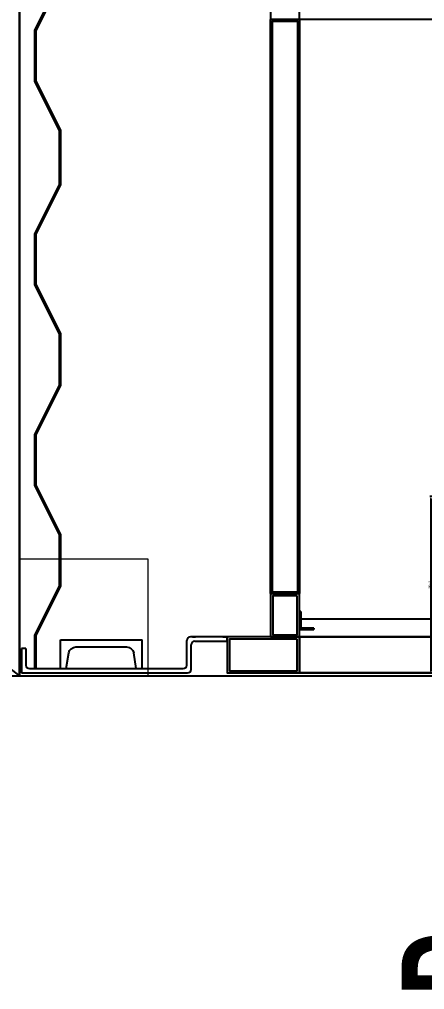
# Model space of a CAD drawing. Extents: x 758840 to 1108724, y -102573 to 143521.
# Drawn here: x 852477 to 853039, y 119347 to 120691 of the extents above; entities that cross this region are included whole.
import ezdxf

# ---------------------------------------------------------------- set-up
doc = ezdxf.new("R2010")
doc.units = 0
doc.header["$LTSCALE"] = 1000
doc.header["$MEASUREMENT"] = 0
for name, color, linetype, lineweight in [('GEN-DC AM_8', 8, 'Continuous', 25), ('GEN-DC 标注', 8, 'Continuous', 0), ('GEN-DC 细实线', 8, 'Continuous', 5)]:
    doc.layers.add(name, color=color, linetype=linetype, lineweight=lineweight)
for name, color, linetype in [('GEN-DC PARTLIST', 8, 'Continuous'), ('GEN-DC 虚线', 8, 'Continuous'), ('室外柴油发电-2层', 241, 'Continuous')]:
    doc.layers.add(name, color=color, linetype=linetype)
doc.styles.add('$0$ARCH-DC$0$STANDARD', font='gbenor.shx', dxfattribs={"bigfont": 'gbcbig.shx'})
doc.styles.add('$0$ARCH-DC$0$仅标题中使用！', font='times.ttf', dxfattribs={"width": 0.7})
doc.dimstyles.new('$0$ARCH-DC$0$ISO-25', dxfattribs={"dimtxt": 2.5, "dimasz": 2.5, "dimexe": 1.25, "dimexo": 0.625, "dimtad": 1, "dimtxsty": '$0$ARCH-DC$0$STANDARD', "dimcen": 2.5, "dimadec": 0, "dimazin": 0, "dimtfac": 1, "dimtmove": 0, "dimatfit": 3, "dimfxl": 1, "dimarcsym": 0})

# ---------------------------------------------------------------- blocks, each defined once
blk = doc.blocks.new('$0$ARCH-DC$0$内铰链柱')
at = {"color": 6}
blk.add_line((897103, -8558.4), (897103, -8552.4), dxfattribs=at)
at = {"layer": 'GEN-DC PARTLIST', "color": 6}
for p, q in [((897103, -8544.4), (897103, -8584.4)), ((897111, -8544.4), (897114.5, -8566.2)), ((897208, -8544.4), (897204.5, -8566.2)), ((897216, -8544.4), (897216, -8584.4)), ((897124.3, -8574.4), (897194.7, -8574.4)), ((897103, -8584.4), (897216, -8584.4))]:
    blk.add_line(p, q, dxfattribs=at)
for centre, start, end in [((897124.3, -8564.4), 190, 270), ((897194.7, -8564.4), 270, 350)]:
    blk.add_arc(centre, 10, start, end, dxfattribs=at)
blk = doc.blocks.new('*D515')
at = {"layer": 'Defpoints', "color": 0, "transparency": 16777216}
for p in [(8429425, -3630226.7), (8428964.6, -3630470.9), (8429152.6, -3630470.9)]:
    blk.add_point(p, dxfattribs=at)
at = {"layer": 'GEN-DC 标注', "color": 0, "lineweight": -2, "transparency": 16777216}
for p, q in [((8429424.4, -3630226.7), (8429151.4, -3630226.7)), ((8429152.6, -3630229.2), (8429152.6, -3630468.4)), ((8428965.2, -3630470.9), (8429153.9, -3630470.9))]:
    blk.add_line(p, q, dxfattribs=at)
at = {"layer": 'GEN-DC 标注', "color": 0, "transparency": 16777216}
for points in [[(8429152.2, -3630229.2), (8429153, -3630229.2), (8429152.6, -3630226.7)], [(8429152.2, -3630468.4), (8429153, -3630468.4), (8429152.6, -3630470.9)]]:
    blk.add_solid(points, dxfattribs=at)
at = {"layer": 'GEN-DC 标注', "color": 0, "transparency": 16777216, "insert": (8429150.6, -3630348.8), "char_height": 2.5, "attachment_point": 5, "rotation": 90, "style": '$0$ARCH-DC$0$STANDARD'}
blk.add_mtext('244,15', dxfattribs=at)
blk = doc.blocks.new('*D530')
at = {"layer": 'Defpoints', "color": 0, "transparency": 16777216}
for p in [(8432270.6, -3629115.3), (8428970.6, -3629565.9), (8432270.6, -3629565.9)]:
    blk.add_point(p, dxfattribs=at)
at = {"layer": 'GEN-DC 标注', "color": 0, "lineweight": -2, "transparency": 16777216}
for p, q in [((8428970.6, -3629565.3), (8428970.6, -3629114.1)), ((8428973.1, -3629115.3), (8432268.1, -3629115.3)), ((8432270.6, -3629565.3), (8432270.6, -3629114.1))]:
    blk.add_line(p, q, dxfattribs=at)
at = {"layer": 'GEN-DC 标注', "color": 0, "transparency": 16777216}
for points in [[(8428973.1, -3629114.9), (8428973.1, -3629115.7), (8428970.6, -3629115.3)], [(8432268.1, -3629114.9), (8432268.1, -3629115.7), (8432270.6, -3629115.3)]]:
    blk.add_solid(points, dxfattribs=at)
at = {"layer": 'GEN-DC 标注', "color": 0, "transparency": 16777216, "insert": (8430700.6, -3629113.4), "char_height": 2.5, "attachment_point": 5, "style": '$0$ARCH-DC$0$STANDARD'}
blk.add_mtext('3300', dxfattribs=at)
blk = doc.blocks.new('$0$ARCH-DC$0$128')
for p, q in [((645016.2, -154981.3), (645054.2, -154981.3)), ((645016.2, -154983.3), (645053.7, -154983.3)), ((645053.7, -154983.3), (645121.7, -155017.3)), ((645054.2, -154981.3), (645122.2, -155015.3)), ((645192.2, -155015.3), (645260.2, -154981.3)), ((645192.7, -155017.3), (645260.7, -154983.3)), ((645260.2, -154981.3), (645332.2, -154981.3)), ((645260.7, -154983.3), (645331.7, -154983.3)), ((645331.7, -154983.3), (645399.7, -155017.3)), ((645332.2, -154981.3), (645400.2, -155015.3)), ((645470.2, -155015.3), (645538.2, -154981.3)), ((645470.7, -155017.3), (645538.7, -154983.3)), ((645538.2, -154981.3), (645610.2, -154981.3)), ((645538.7, -154983.3), (645609.7, -154983.3)), ((645609.7, -154983.3), (645677.7, -155017.3)), ((645610.2, -154981.3), (645678.2, -155015.3)), ((645748.2, -155015.3), (645816.2, -154981.3)), ((645748.7, -155017.3), (645816.7, -154983.3)), ((645816.2, -154981.3), (645888.2, -154981.3)), ((645816.7, -154983.3), (645887.7, -154983.3)), ((645887.7, -154983.3), (645955.7, -155017.3)), ((645888.2, -154981.3), (645956.2, -155015.3)), ((646026.2, -155015.3), (646094.2, -154981.3)), ((646026.7, -155017.3), (646094.7, -154983.3)), ((645121.7, -155017.3), (645192.7, -155017.3)), ((645122.2, -155015.3), (645192.2, -155015.3)), ((645399.7, -155017.3), (645470.7, -155017.3)), ((645400.2, -155015.3), (645470.2, -155015.3)), ((645677.7, -155017.3), (645713.2, -155017.3)), ((645678.2, -155015.3), (645713.2, -155015.3)), ((645713.2, -155015.3), (645748.2, -155015.3)), ((645713.2, -155017.3), (645748.7, -155017.3)), ((645955.7, -155017.3), (646026.7, -155017.3)), ((645956.2, -155015.3), (646026.2, -155015.3))]:
    blk.add_line(p, q)
at = {"color": 0}
for p, q in [((645016.2, -154983.3), (645016.2, -154981.3)), ((646094.2, -154981.3), (646132.2, -154981.3)), ((646094.7, -154983.3), (646132.2, -154983.3)), ((646132.2, -154981.3), (646132.2, -154983.3))]:
    blk.add_line(p, q, dxfattribs=at)
blk = doc.blocks.new('柴发假负载')
at = {"color": 2, "lineweight": 30}
for p, q in [((8428930.71, -3630360.904), (8428930.71, -3629565.904)), ((8428950.661, -3629565.904), (8428930.71, -3629565.904)), ((8428932.71, -3630358.904), (8428932.71, -3629567.904)), ((8428950.661, -3629567.904), (8428932.71, -3629567.904)), ((8428950.661, -3629565.904), (8428970.612, -3629565.904)), ((8428950.661, -3629567.904), (8428950.661, -3629565.904)), ((8428950.661, -3629567.904), (8428950.661, -3629565.904)), ((8428950.661, -3629567.904), (8428968.612, -3629567.904)), ((8428968.612, -3630358.904), (8428968.612, -3629567.904)), ((8428970.612, -3630360.904), (8428970.612, -3629565.904)), ((8428930.71, -3630360.904), (8428950.71, -3630360.904)), ((8428932.71, -3630358.904), (8428950.71, -3630358.904)), ((8428968.612, -3630358.904), (8428950.612, -3630358.904)), ((8428950.612, -3630360.904), (8428950.612, -3630358.904)), ((8428970.612, -3630360.904), (8428950.612, -3630360.904)), ((8428950.71, -3630360.904), (8428950.71, -3630358.904)), ((8428970.612, -3630410.904), (8428970.612, -3630385.904)), ((8428970.612, -3630385.904), (8428972.612, -3630385.904)), ((8428972.612, -3630408.904), (8428972.612, -3630385.904)), ((8428970.612, -3630410.904), (8428990.612, -3630410.904)), ((8428990.612, -3630408.904), (8428972.612, -3630408.904)), ((8428990.612, -3630410.904), (8428990.612, -3630408.904))]:
    blk.add_line(p, q, dxfattribs=at)
for p, q in [((8428637.482, -3629756.894), (8428637.482, -3629794.399)), ((8428639.482, -3629756.894), (8428639.482, -3629794.896)), ((8428637.482, -3629794.399), (8428603.482, -3629862.399)), ((8428639.482, -3629794.896), (8428605.482, -3629862.896)), ((8428603.482, -3629862.399), (8428603.482, -3629933.396)), ((8428605.482, -3629862.896), (8428605.482, -3629932.899)), ((8428603.482, -3629933.396), (8428637.482, -3630001.396)), ((8428605.482, -3629932.899), (8428639.482, -3630000.899)), ((8428637.482, -3630001.396), (8428637.482, -3630072.406)), ((8428639.482, -3630000.899), (8428639.482, -3630072.903)), ((8428637.482, -3630072.406), (8428603.482, -3630140.406)), ((8428639.482, -3630072.903), (8428605.482, -3630140.903)), ((8428603.482, -3630140.406), (8428603.482, -3630211.403)), ((8428605.482, -3630140.903), (8428605.482, -3630210.906)), ((8428603.482, -3630211.403), (8428637.482, -3630279.403)), ((8428605.482, -3630210.906), (8428639.482, -3630278.906)), ((8428637.482, -3630279.403), (8428637.482, -3630350.413)), ((8428639.482, -3630278.906), (8428639.482, -3630350.909)), ((8428637.482, -3630350.413), (8428603.482, -3630418.413)), ((8428639.482, -3630350.909), (8428605.482, -3630418.909)), ((8428968.612, -3630360.904), (8428970.612, -3630360.904)), ((8428603.482, -3630418.413), (8428603.482, -3630453.909)), ((8428605.482, -3630418.909), (8428605.482, -3630453.909)), ((8428820.482, -3630465.904), (8428820.482, -3630433.904)), ((8428603.482, -3630453.909), (8428603.482, -3630464.904)), ((8428605.482, -3630453.909), (8428605.482, -3630464.904))]:
    blk.add_line(p, q)
at = {"color": 0}
for p, q in [((8428637.482, -3629756.894), (8428639.482, -3629756.894)), ((8428822.482, -3630420.904), (8428826.482, -3630420.904)), ((8428864.695, -3630420.904), (8428868.695, -3630420.904))]:
    blk.add_line(p, q, dxfattribs=at)
at = {"lineweight": -2}
for p, q in [((8428814.482, -3630459.904), (8428814.482, -3630425.904)), ((8428814.482, -3630459.904), (8428814.482, -3630427.904)), ((8428870.612, -3630420.904), (8428819.482, -3630420.904)), ((8428825.482, -3630426.904), (8428870.612, -3630426.904)), ((8428870.612, -3630426.904), (8428870.612, -3630420.904)), ((8428585.482, -3630436.904), (8428585.482, -3630470.904)), ((8428591.482, -3630436.904), (8428585.482, -3630436.904)), ((8428591.482, -3630436.904), (8428591.482, -3630459.904)), ((8428591.482, -3630439.904), (8428591.482, -3630458.904)), ((8428820.482, -3630465.904), (8428820.482, -3630431.904)), ((8428596.482, -3630464.904), (8428809.482, -3630464.904)), ((8428585.482, -3630470.904), (8428815.482, -3630470.904))]:
    blk.add_line(p, q, dxfattribs=at)
blk.add_lwpolyline([(8432270.612, -3629565.904), (8428970.612, -3629565.904), (8428970.612, -3629505.904), (8432270.612, -3629505.904)], close=True)
at = {"color": 2}
blk.add_lwpolyline([(8432270.612, -3630420.904), (8428970.612, -3630420.904), (8428970.612, -3630395.904), (8432270.612, -3630395.904)], close=True, dxfattribs=at)
at = {"lineweight": 30}
blk.add_lwpolyline([(8432230.612, -3630420.904), (8428970.612, -3630420.904), (8428970.612, -3630470.904), (8432230.612, -3630470.904)], close=True, dxfattribs=at)
at = {"lineweight": -2}
for centre, start, end in [((8428819.482, -3630425.904), 90, 180), ((8428825.482, -3630431.904), 90, 180), ((8428596.482, -3630459.904), 180, 270), ((8428809.482, -3630459.904), 270, 0), ((8428809.482, -3630459.904), 270, 0), ((8428815.482, -3630465.904), 270, 0), ((8428815.482, -3630465.904), 270, 0)]:
    blk.add_arc(centre, 5, start, end, dxfattribs=at)
at = {"layer": 'GEN-DC 细实线'}
for points in [[(8428582.482, -3627474.904), (8441582.482, -3627474.904), (8441582.482, -3630474.904), (8428582.482, -3630474.904)], [(8428582.482, -3630474.904), (8428582.482, -3630312.904), (8428760.482, -3630312.904), (8428760.482, -3630474.904)], [(8428582.482, -3630474.904), (8428582.482, -3630312.904), (8428760.482, -3630312.904), (8428760.482, -3630474.904)], [(8428582.482, -3630474.904), (8428582.482, -3630312.904), (8428760.482, -3630312.904), (8428760.482, -3630474.904)]]:
    blk.add_lwpolyline(points, close=True, dxfattribs=at)
at = {"layer": 'GEN-DC 虚线'}
for points in [[(8428970.612, -3629505.904), (8428930.612, -3629505.904), (8428930.612, -3629565.904), (8428970.612, -3629565.904)], [(8432270.612, -3629565.904), (8428970.612, -3629565.904), (8428970.612, -3629505.904), (8432270.612, -3629505.904)], [(8428970.612, -3630360.904), (8428930.612, -3630360.904), (8428930.612, -3630420.904), (8428970.612, -3630420.904)], [(8428967.612, -3630363.904), (8428933.612, -3630363.904), (8428933.612, -3630417.904), (8428967.612, -3630417.904)], [(8428970.612, -3630420.904), (8428870.612, -3630420.904), (8428870.612, -3630470.904), (8428970.612, -3630470.904)], [(8428967.612, -3630423.904), (8428873.612, -3630423.904), (8428873.612, -3630467.904), (8428967.612, -3630467.904)]]:
    blk.add_lwpolyline(points, close=True, dxfattribs=at)
at = {"color": 0, "rotation": 270}
blk.add_blockref('$0$ARCH-DC$0$128', (8583620.79, -2983624.696), dxfattribs=at)
at = {"layer": 'GEN-DC 细实线', "xscale": -1, "rotation": 180}
blk.add_blockref('$0$ARCH-DC$0$内铰链柱', (7531536.49, -3639009.338), dxfattribs=at)
at = {"layer": 'GEN-DC AM_8', "insert": (8429112.213, -3630925.895), "char_height": 222.92928, "width": 12122.07247, "attachment_point": 1, "rotation": 90, "style": '$0$ARCH-DC$0$仅标题中使用！'}
blk.add_mtext('{\\fSimSun|b0|i0|c134|p2;B}', dxfattribs=at)
at = {"layer": 'GEN-DC 标注'}
dim = blk.add_linear_dim(base=(8432270.612, -3629115.301), p1=(8428970.612, -3629565.904), p2=(8432270.612, -3629565.904), dimstyle='$0$ARCH-DC$0$ISO-25', dxfattribs=at)
dim.commit()
dim.dimension.update_dxf_attribs({"geometry": '*D530', "text_midpoint": (8430700.612, -3629115.301), "dimtype": 128})
dim = blk.add_linear_dim(base=(8429152.6137, -3630470.9036), p1=(8429425.0229, -3630226.7488), p2=(8428964.6118, -3630470.9036), angle=270, dimstyle='$0$ARCH-DC$0$ISO-25', dxfattribs=at)
dim.commit()
dim.dimension.update_dxf_attribs({"geometry": '*D515', "text_midpoint": (8429150.5824, -3630348.8262)})

msp = doc.modelspace()

# ---------------------------------------------------------------- linework, layer by layer
at = {"layer": '室外柴油发电-2层', "linetype": 'ByBlock', "lineweight": -3}
msp.add_line((848477.49, 122781.99), (852477.49, 119781.99), dxfattribs=at)
for points in [[(848477.49, 119781.99), (852477.49, 119781.99), (852477.49, 122781.99), (848477.49, 122781.99)], [(852477.49, 119781.99), (865477.49, 119781.99), (865477.49, 122781.99), (852477.49, 122781.99)]]:
    msp.add_lwpolyline(points, close=True, dxfattribs=at)

# ---------------------------------------------------------------- block references
at = {"layer": '室外柴油发电-2层'}
msp.add_blockref('柴发假负载', (-7576105, 3750256.89), dxfattribs=at)

doc.saveas('drawing.dxf')
